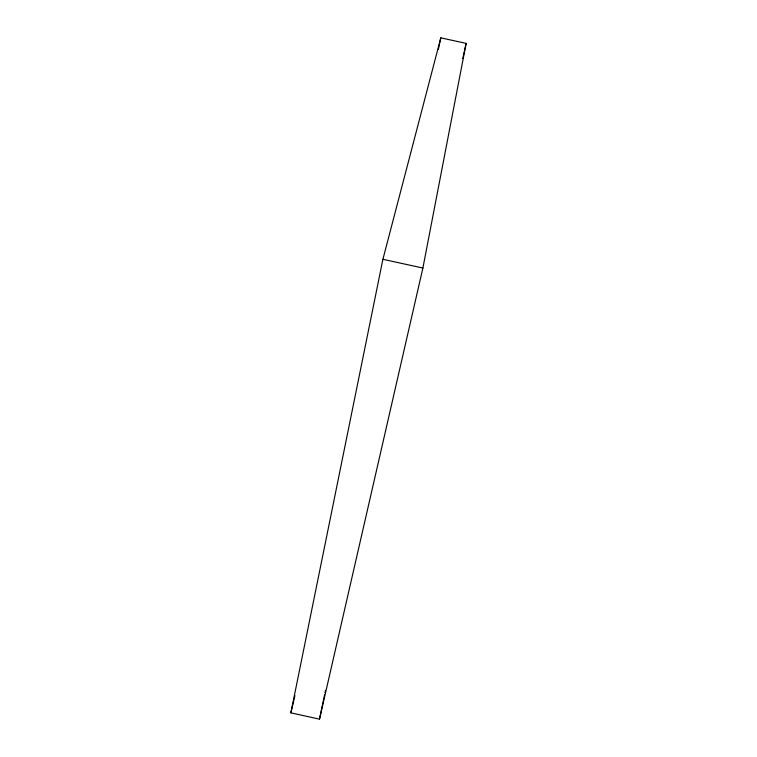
<?xml version="1.0" encoding="UTF-8"?>
<svg xmlns="http://www.w3.org/2000/svg" width="757" height="757" viewBox="0 0 757 757"><rect width="100%" height="100%" fill="white"/><g stroke="black" fill="none" stroke-linecap="round" stroke-linejoin="round"><path stroke-width="1.14" d="M422.889 268.044L466.142 43.376L440.801 37.85L382.9 259.301L290.858 712.848L319.501 719.15L422.889 268.044L382.9 259.301M319.501 719.15L324.545 694.907M325.018 692.598L325.501 690.289M438.369 49.404L440.801 37.85M462.782 58.355L466.142 43.376M290.858 712.848L294.927 695.636"/></g></svg>
